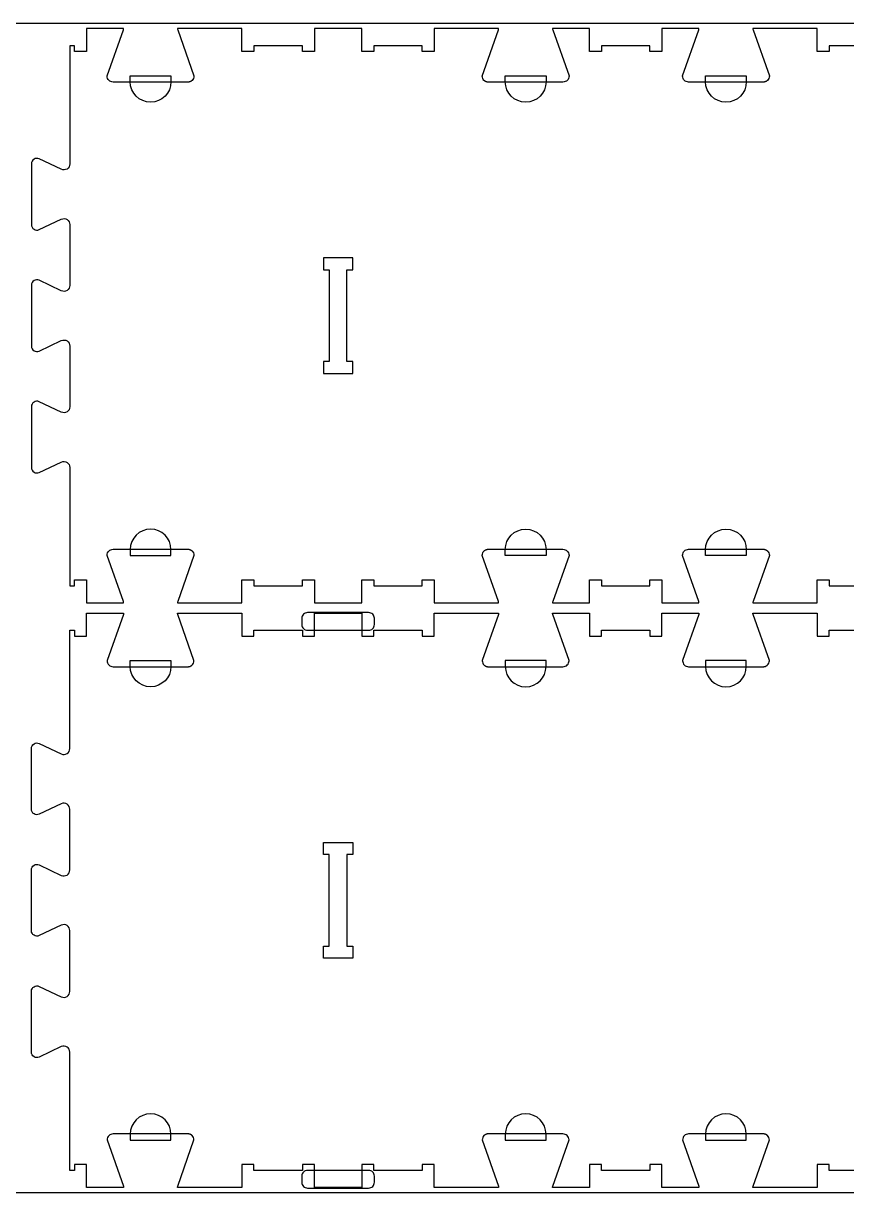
# Model space of a CAD drawing. Extents: x -13885 to -10701, y -43691 to -36097.
# Drawn here: x -13209 to -12351, y -38021 to -36801 of the extents above; entities that cross this region are included whole.
import ezdxf

# ---------------------------------------------------------------- set-up
doc = ezdxf.new("R2010")
doc.units = 0
for name, color, linetype in [('0_SHEET_SPRUCEPLY_2440X122', 1, 'CONTINUOUS'), ('3_ANYTOOL_CUTTHROUGH_INSID', 4, 'CONTINUOUS'), ('4_ANYTOOL_CUTTHROUGH_OUTSI', 5, 'CONTINUOUS'), ('5_ANYTOOL_HALF_MILL_9MM_IN', 3, 'CONTINUOUS')]:
    doc.layers.add(name, color=color, linetype=linetype)

msp = doc.modelspace()

# ---------------------------------------------------------------- linework, layer by layer
at = {"layer": '0_SHEET_SPRUCEPLY_2440X122'}
msp.add_lwpolyline([(-13513.1, -36801.2), (-13513.1, -38021.2), (-11073.1, -38021.2), (-11073.1, -36801.2)], close=True, dxfattribs=at)
at = {"layer": '3_ANYTOOL_CUTTHROUGH_INSID', "color": 4}
for points in [[(-12896, -37166.5), (-12865.8, -37166.5), (-12865.8, -37154), (-12871.8, -37154), (-12871.8, -37058.5), (-12865.8, -37058.5), (-12865.8, -37046), (-12896.3, -37046), (-12896.3, -37058.5), (-12890.3, -37058.5), (-12890.3, -37154), (-12896.3, -37154), (-12896.3, -37166.5)], [(-12896, -37656), (-12865.8, -37656), (-12865.8, -37668.5), (-12871.8, -37668.5), (-12871.8, -37764), (-12865.8, -37764), (-12865.8, -37776.5), (-12896.3, -37776.5), (-12896.3, -37764), (-12890.3, -37764), (-12890.3, -37668.5), (-12896.3, -37668.5), (-12896.3, -37656)]]:
    msp.add_lwpolyline(points, close=True, dxfattribs=at)
at = {"layer": '4_ANYTOOL_CUTTHROUGH_OUTSI', "color": 5}
for points in [[(-12318.3, -36824.5), (-12368.8, -36824.5), (-12368.8, -36830.5), (-12381.3, -36830.5), (-12381.3, -36806.5), (-12431, -36806.5), (-12448.5, -36806.5), (-12448.5, -36806.5, 0.061485), (-12448.2, -36807.9), (-12431.3, -36856.1), (-12431.3, -36856.2), (-12431.3, -36856.2), (-12431.3, -36856.2, -0.198912), (-12433.2, -36860.7), (-12433.3, -36860.8), (-12433.4, -36860.9), (-12433.5, -36861), (-12433.6, -36861.1), (-12433.7, -36861.2), (-12433.8, -36861.2), (-12434, -36861.3), (-12434.1, -36861.4), (-12434.2, -36861.5), (-12434.4, -36861.6), (-12434.5, -36861.7), (-12434.6, -36861.7), (-12434.8, -36861.8), (-12434.9, -36861.9), (-12435, -36861.9), (-12435.2, -36862), (-12435.3, -36862.1), (-12435.5, -36862.1), (-12435.6, -36862.2), (-12435.8, -36862.2), (-12435.9, -36862.3), (-12436.1, -36862.3), (-12436.2, -36862.3), (-12436.4, -36862.4), (-12436.5, -36862.4), (-12436.7, -36862.4), (-12436.8, -36862.4), (-12437, -36862.5), (-12437.1, -36862.5), (-12437.3, -36862.5), (-12437.4, -36862.5), (-12437.6, -36862.5), (-12515.6, -36862.5, -0.414214), (-12521.8, -36856.2), (-12521.8, -36856.2), (-12521.8, -36856.1), (-12504.9, -36807.9), (-12504.9, -36807.9, 0.061485), (-12504.7, -36806.5), (-12543.3, -36806.5), (-12543.3, -36830.5), (-12555.8, -36830.5), (-12555.8, -36824.5), (-12606.3, -36824.5), (-12606.3, -36830.5), (-12618.8, -36830.5), (-12618.8, -36806.5), (-12657.4, -36806.5), (-12657.4, -36806.5, 0.061485), (-12657.1, -36807.9), (-12640.2, -36856.1), (-12640.2, -36856.2), (-12640.2, -36856.2), (-12640.2, -36856.2, -0.414214), (-12646.5, -36862.5), (-12724.5, -36862.5), (-12724.6, -36862.5), (-12724.8, -36862.5), (-12724.9, -36862.5), (-12725.1, -36862.5), (-12725.2, -36862.4), (-12725.4, -36862.4), (-12725.5, -36862.4), (-12725.7, -36862.4), (-12725.8, -36862.3), (-12726, -36862.3), (-12726.1, -36862.3), (-12726.3, -36862.2), (-12726.4, -36862.2), (-12726.6, -36862.1), (-12726.7, -36862.1), (-12726.9, -36862), (-12727, -36861.9), (-12727.2, -36861.9), (-12727.3, -36861.8), (-12727.4, -36861.7), (-12727.6, -36861.7), (-12727.7, -36861.6), (-12727.8, -36861.5), (-12728, -36861.4), (-12728.1, -36861.3), (-12728.2, -36861.2), (-12728.3, -36861.2), (-12728.5, -36861.1), (-12728.6, -36861), (-12728.7, -36860.9), (-12728.8, -36860.8), (-12728.9, -36860.7, -0.198912), (-12730.7, -36856.2), (-12730.7, -36856.2), (-12713.8, -36807.9), (-12713.8, -36807.9, 0.061485), (-12713.6, -36806.5), (-12731, -36806.5), (-12780.8, -36806.5), (-12780.8, -36830.5), (-12793.3, -36830.5), (-12793.3, -36824.5), (-12843.8, -36824.5), (-12843.8, -36830.5), (-12856.3, -36830.5), (-12856.3, -36806.5), (-12905.8, -36806.5), (-12905.8, -36830.2), (-12905.8, -36830.5), (-12918.3, -36830.5), (-12918.3, -36824.5), (-12968.8, -36824.5), (-12968.8, -36830.5), (-12981.3, -36830.5), (-12981.3, -36806.5), (-13048.5, -36806.5), (-13048.5, -36806.5, 0.061485), (-13048.2, -36807.9), (-13031.3, -36856.1), (-13031.3, -36856.2), (-13031.3, -36856.2), (-13031.3, -36856.2, -0.198912), (-13033.2, -36860.7), (-13033.3, -36860.8), (-13033.4, -36860.9), (-13033.5, -36861), (-13033.6, -36861.1), (-13033.7, -36861.2), (-13033.8, -36861.2), (-13034, -36861.3), (-13034.1, -36861.4), (-13034.2, -36861.5), (-13034.4, -36861.6), (-13034.5, -36861.7), (-13034.6, -36861.7), (-13034.8, -36861.8), (-13034.9, -36861.9), (-13035, -36861.9), (-13035.2, -36862), (-13035.3, -36862.1), (-13035.5, -36862.1), (-13035.6, -36862.2), (-13035.8, -36862.2), (-13035.9, -36862.3), (-13036.1, -36862.3), (-13036.2, -36862.3), (-13036.4, -36862.4), (-13036.5, -36862.4), (-13036.7, -36862.4), (-13036.8, -36862.4), (-13037, -36862.5), (-13037.1, -36862.5), (-13037.3, -36862.5), (-13037.4, -36862.5), (-13037.6, -36862.5), (-13115.6, -36862.5, -0.414214), (-13121.8, -36856.2), (-13121.8, -36856.2), (-13121.8, -36856.1), (-13104.9, -36807.9), (-13104.9, -36807.9, 0.061485), (-13104.7, -36806.5), (-13143.3, -36806.5), (-13143.3, -36830.5), (-13155.8, -36830.5), (-13155.8, -36824.5), (-13160.8, -36824.5), (-13160.8, -36947.9), (-13160.8, -36947.9, -0.257375), (-13163.7, -36953.2, -0.257375), (-13169.7, -36953.5), (-13192.6, -36942.6, 0.551268), (-13200.8, -36947.8), (-13200.8, -37011.2, 0.551268), (-13192.6, -37016.4), (-13169.7, -37005.5, -0.551268), (-13160.8, -37011.2), (-13160.8, -37074.6, -0.257375), (-13163.7, -37079.9, -0.257375), (-13169.7, -37080.2), (-13192.6, -37069.3, 0.551268), (-13200.8, -37074.5), (-13200.8, -37137.9, 0.551268), (-13192.6, -37143.1), (-13169.7, -37132.2, -0.551268), (-13160.8, -37137.9), (-13160.8, -37201.3, -0.551268), (-13169.7, -37206.9), (-13192.6, -37196, 0.551268), (-13200.8, -37201.2), (-13200.8, -37264.6, 0.551268), (-13192.6, -37269.8), (-13169.7, -37258.9, -0.551268), (-13160.8, -37264.6), (-13160.8, -37388), (-13155.8, -37388), (-13155.8, -37382), (-13143.3, -37382), (-13143.3, -37406), (-13104.7, -37406), (-13104.7, -37406, 0.061485), (-13104.9, -37404.6), (-13121.8, -37356.3), (-13121.8, -37356.3), (-13121.8, -37356.2), (-13121.8, -37356.2, -0.414214), (-13115.6, -37350), (-13037.6, -37350), (-13037.4, -37350), (-13037.3, -37350), (-13037.1, -37350), (-13037, -37350), (-13036.8, -37350), (-13036.7, -37350), (-13036.5, -37350.1), (-13036.4, -37350.1), (-13036.2, -37350.1), (-13036.1, -37350.2), (-13035.9, -37350.2), (-13035.8, -37350.2), (-13035.6, -37350.3), (-13035.5, -37350.3), (-13035.3, -37350.4), (-13035.2, -37350.5), (-13035, -37350.5), (-13034.9, -37350.6), (-13034.8, -37350.7), (-13034.6, -37350.7), (-13034.5, -37350.8), (-13034.4, -37350.9), (-13034.2, -37351), (-13034.1, -37351), (-13034, -37351.1), (-13033.8, -37351.2), (-13033.7, -37351.3), (-13033.6, -37351.4), (-13033.5, -37351.5), (-13033.4, -37351.6), (-13033.3, -37351.7), (-13033.2, -37351.8, -0.198912), (-13031.3, -37356.2), (-13031.3, -37356.3), (-13031.3, -37356.3), (-13048.2, -37404.6), (-13048.2, -37404.6, 0.061485), (-13048.5, -37406), (-13031, -37406), (-12981.3, -37406), (-12981.3, -37382), (-12968.8, -37382), (-12968.8, -37388), (-12918.3, -37388), (-12918.3, -37382), (-12905.8, -37382), (-12905.8, -37406), (-12856.3, -37406), (-12856.3, -37382), (-12843.8, -37382), (-12843.8, -37388), (-12793.3, -37388), (-12793.3, -37382), (-12780.8, -37382), (-12780.8, -37406), (-12713.6, -37406), (-12713.6, -37406, 0.061485), (-12713.8, -37404.6), (-12730.7, -37356.3), (-12730.7, -37356.3), (-12730.7, -37356.2), (-12730.7, -37356.2, -0.198912), (-12728.9, -37351.8), (-12728.8, -37351.7), (-12728.7, -37351.6), (-12728.6, -37351.5), (-12728.5, -37351.4), (-12728.3, -37351.3), (-12728.2, -37351.2), (-12728.1, -37351.1), (-12728, -37351), (-12727.8, -37351), (-12727.7, -37350.9), (-12727.6, -37350.8), (-12727.4, -37350.7), (-12727.3, -37350.7), (-12727.2, -37350.6), (-12727, -37350.5), (-12726.9, -37350.5), (-12726.7, -37350.4), (-12726.6, -37350.3), (-12726.4, -37350.3), (-12726.3, -37350.2), (-12726.1, -37350.2), (-12726, -37350.2), (-12725.8, -37350.1), (-12725.7, -37350.1), (-12725.5, -37350.1), (-12725.4, -37350), (-12725.2, -37350), (-12725.1, -37350), (-12724.9, -37350), (-12724.8, -37350), (-12724.6, -37350), (-12724.5, -37350), (-12646.5, -37350, -0.414214), (-12640.2, -37356.2), (-12640.2, -37356.3), (-12640.2, -37356.3), (-12657.1, -37404.6), (-12657.1, -37404.6, 0.061485), (-12657.4, -37406), (-12618.8, -37406), (-12618.8, -37382), (-12606.3, -37382), (-12606.3, -37388), (-12555.8, -37388), (-12555.8, -37382), (-12543.3, -37382), (-12543.3, -37406), (-12504.7, -37406), (-12504.7, -37406, 0.061485), (-12504.9, -37404.6), (-12521.8, -37356.3), (-12521.8, -37356.3), (-12521.8, -37356.2), (-12521.8, -37356.2, -0.414214), (-12515.6, -37350), (-12437.6, -37350), (-12437.4, -37350), (-12437.3, -37350), (-12437.1, -37350), (-12437, -37350), (-12436.8, -37350), (-12436.7, -37350), (-12436.5, -37350.1), (-12436.4, -37350.1), (-12436.2, -37350.1), (-12436.1, -37350.2), (-12435.9, -37350.2), (-12435.8, -37350.2), (-12435.6, -37350.3), (-12435.5, -37350.3), (-12435.3, -37350.4), (-12435.2, -37350.5), (-12435, -37350.5), (-12434.9, -37350.6), (-12434.8, -37350.7), (-12434.6, -37350.7), (-12434.5, -37350.8), (-12434.4, -37350.9), (-12434.2, -37351), (-12434.1, -37351), (-12434, -37351.1), (-12433.8, -37351.2), (-12433.7, -37351.3), (-12433.6, -37351.4), (-12433.5, -37351.5), (-12433.4, -37351.6), (-12433.3, -37351.7), (-12433.2, -37351.8, -0.198912), (-12431.3, -37356.2), (-12431.3, -37356.3), (-12431.3, -37356.3), (-12448.2, -37404.6), (-12448.2, -37404.6, 0.061485), (-12448.5, -37406), (-12381.3, -37406), (-12381.3, -37382), (-12368.8, -37382), (-12368.8, -37388), (-12318.3, -37388)], [(-12318.3, -37998), (-12368.8, -37998), (-12368.8, -37992), (-12381.3, -37992), (-12381.3, -38016), (-12448.5, -38016), (-12448.5, -38016, -0.061485), (-12448.2, -38014.6), (-12431.3, -37966.3), (-12431.3, -37966.3), (-12431.3, -37966.2), (-12431.3, -37966.2, 0.198912), (-12433.2, -37961.8), (-12433.3, -37961.7), (-12433.4, -37961.6), (-12433.5, -37961.5), (-12433.6, -37961.4), (-12433.7, -37961.3), (-12433.8, -37961.2), (-12434, -37961.1), (-12434.1, -37961), (-12434.2, -37961), (-12434.4, -37960.9), (-12434.5, -37960.8), (-12434.6, -37960.7), (-12434.8, -37960.7), (-12434.9, -37960.6), (-12435, -37960.5), (-12435.2, -37960.5), (-12435.3, -37960.4), (-12435.5, -37960.3), (-12435.6, -37960.3), (-12435.8, -37960.2), (-12435.9, -37960.2), (-12436.1, -37960.2), (-12436.2, -37960.1), (-12436.4, -37960.1), (-12436.5, -37960.1), (-12436.7, -37960), (-12436.8, -37960), (-12437, -37960), (-12437.1, -37960), (-12437.3, -37960), (-12437.4, -37960), (-12437.6, -37960), (-12515.6, -37960, 0.414214), (-12521.8, -37966.2), (-12521.8, -37966.3), (-12521.8, -37966.3), (-12504.9, -38014.6), (-12504.9, -38014.6, -0.061485), (-12504.7, -38016), (-12543.3, -38016), (-12543.3, -37992), (-12555.8, -37992), (-12555.8, -37998), (-12606.3, -37998), (-12606.3, -37992), (-12618.8, -37992), (-12618.8, -37992.2), (-12618.8, -38016), (-12657.4, -38016), (-12657.4, -38016, -0.061485), (-12657.1, -38014.6), (-12640.2, -37966.3), (-12640.2, -37966.3), (-12640.2, -37966.2), (-12640.2, -37966.2, 0.414214), (-12646.5, -37960), (-12724.5, -37960), (-12724.6, -37960), (-12724.8, -37960), (-12724.9, -37960), (-12725.1, -37960), (-12725.2, -37960), (-12725.4, -37960), (-12725.5, -37960.1), (-12725.7, -37960.1), (-12725.8, -37960.1), (-12726, -37960.2), (-12726.1, -37960.2), (-12726.3, -37960.2), (-12726.4, -37960.3), (-12726.6, -37960.3), (-12726.7, -37960.4), (-12726.9, -37960.5), (-12727, -37960.5), (-12727.2, -37960.6), (-12727.3, -37960.7), (-12727.4, -37960.7), (-12727.6, -37960.8), (-12727.7, -37960.9), (-12727.8, -37961), (-12728, -37961), (-12728.1, -37961.1), (-12728.2, -37961.2), (-12728.3, -37961.3), (-12728.5, -37961.4), (-12728.6, -37961.5), (-12728.7, -37961.6), (-12728.8, -37961.7), (-12728.9, -37961.8, 0.198912), (-12730.7, -37966.2), (-12730.7, -37966.3), (-12730.7, -37966.3), (-12713.8, -38014.6), (-12713.8, -38014.6, -0.061485), (-12713.6, -38016), (-12731, -38016), (-12780.8, -38016), (-12780.8, -37992), (-12793.3, -37992), (-12793.3, -37998), (-12843.8, -37998), (-12843.8, -37992), (-12856.3, -37992), (-12856.3, -38016), (-12905.8, -38016), (-12905.8, -37992), (-12918.3, -37992), (-12918.3, -37998), (-12968.8, -37998), (-12968.8, -37992), (-12981.3, -37992), (-12981.3, -38016), (-13048.5, -38016), (-13048.5, -38016, -0.061485), (-13048.2, -38014.6), (-13031.3, -37966.3), (-13031.3, -37966.3), (-13031.3, -37966.2), (-13031.3, -37966.2, 0.198912), (-13033.2, -37961.8), (-13033.3, -37961.7), (-13033.4, -37961.6), (-13033.5, -37961.5), (-13033.6, -37961.4), (-13033.7, -37961.3), (-13033.8, -37961.2), (-13034, -37961.1), (-13034.1, -37961), (-13034.2, -37961), (-13034.4, -37960.9), (-13034.5, -37960.8), (-13034.6, -37960.7), (-13034.8, -37960.7), (-13034.9, -37960.6), (-13035, -37960.5), (-13035.2, -37960.5), (-13035.3, -37960.4), (-13035.5, -37960.3), (-13035.6, -37960.3), (-13035.8, -37960.2), (-13035.9, -37960.2), (-13036.1, -37960.2), (-13036.2, -37960.1), (-13036.4, -37960.1), (-13036.5, -37960.1), (-13036.7, -37960), (-13036.8, -37960), (-13037, -37960), (-13037.1, -37960), (-13037.3, -37960), (-13037.4, -37960), (-13037.6, -37960), (-13115.6, -37960, 0.414214), (-13121.8, -37966.2), (-13121.8, -37966.3), (-13121.8, -37966.3), (-13104.9, -38014.6), (-13104.9, -38014.6, -0.061485), (-13104.7, -38016), (-13143.3, -38016), (-13143.3, -37992), (-13155.8, -37992), (-13155.8, -37998), (-13160.8, -37998), (-13160.8, -37874.6), (-13160.8, -37874.6, 0.551268), (-13169.7, -37868.9), (-13192.6, -37879.8, -0.551268), (-13200.8, -37874.6), (-13200.8, -37811.2, -0.551268), (-13192.6, -37806), (-13169.7, -37816.9, 0.551268), (-13160.8, -37811.3), (-13160.8, -37747.9, 0.551268), (-13169.7, -37742.2), (-13192.6, -37753.1, -0.551268), (-13200.8, -37747.9), (-13200.8, -37684.5, -0.551268), (-13192.6, -37679.3), (-13169.7, -37690.2, 0.551268), (-13160.8, -37684.6), (-13160.8, -37621.2, 0.551268), (-13169.7, -37615.5), (-13192.6, -37626.4, -0.551268), (-13200.8, -37621.2), (-13200.8, -37557.8, -0.551268), (-13192.6, -37552.6), (-13169.7, -37563.5, 0.257375), (-13163.7, -37563.2, 0.257375), (-13160.8, -37557.9), (-13160.8, -37434.5), (-13155.8, -37434.5), (-13155.8, -37440.5), (-13143.3, -37440.5), (-13143.3, -37440.2), (-13143.3, -37416.5), (-13104.7, -37416.5), (-13104.7, -37416.5, -0.061485), (-13104.9, -37417.9), (-13121.8, -37466.1), (-13121.8, -37466.2), (-13121.8, -37466.2), (-13121.8, -37466.2, 0.414214), (-13115.6, -37472.5), (-13037.6, -37472.5), (-13037.4, -37472.5), (-13037.3, -37472.5), (-13037.1, -37472.5), (-13037, -37472.5), (-13036.8, -37472.4), (-13036.7, -37472.4), (-13036.5, -37472.4), (-13036.4, -37472.4), (-13036.2, -37472.3), (-13036.1, -37472.3), (-13035.9, -37472.3), (-13035.8, -37472.2), (-13035.6, -37472.2), (-13035.5, -37472.1), (-13035.3, -37472.1), (-13035.2, -37472), (-13035, -37471.9), (-13034.9, -37471.9), (-13034.8, -37471.8), (-13034.6, -37471.7), (-13034.5, -37471.7), (-13034.4, -37471.6), (-13034.2, -37471.5), (-13034.1, -37471.4), (-13034, -37471.3), (-13033.8, -37471.2), (-13033.7, -37471.2), (-13033.6, -37471.1), (-13033.5, -37471), (-13033.4, -37470.9), (-13033.3, -37470.8), (-13033.2, -37470.7, 0.198912), (-13031.3, -37466.2), (-13031.3, -37466.2), (-13031.3, -37466.1), (-13048.2, -37417.9), (-13048.2, -37417.9, -0.061485), (-13048.5, -37416.5), (-13031, -37416.5), (-12981.3, -37416.5), (-12981.3, -37440.5), (-12968.8, -37440.5), (-12968.8, -37434.5), (-12918.3, -37434.5), (-12918.3, -37440.5), (-12905.8, -37440.5), (-12905.8, -37416.5), (-12856.3, -37416.5), (-12856.3, -37440.5), (-12843.8, -37440.5), (-12843.8, -37434.5), (-12793.3, -37434.5), (-12793.3, -37440.5), (-12780.8, -37440.5), (-12780.8, -37416.5), (-12713.6, -37416.5), (-12713.6, -37416.5, -0.061485), (-12713.8, -37417.9), (-12730.7, -37466.1), (-12730.7, -37466.2), (-12730.7, -37466.2), (-12730.7, -37466.2, 0.198912), (-12728.9, -37470.7), (-12728.8, -37470.8), (-12728.7, -37470.9), (-12728.6, -37471), (-12728.5, -37471.1), (-12728.3, -37471.2), (-12728.2, -37471.2), (-12728.1, -37471.3), (-12728, -37471.4), (-12727.8, -37471.5), (-12727.7, -37471.6), (-12727.6, -37471.7), (-12727.4, -37471.7), (-12727.3, -37471.8), (-12727.2, -37471.9), (-12727, -37471.9), (-12726.9, -37472), (-12726.7, -37472.1), (-12726.6, -37472.1), (-12726.4, -37472.2), (-12726.3, -37472.2), (-12726.1, -37472.3), (-12726, -37472.3), (-12725.8, -37472.3), (-12725.7, -37472.4), (-12725.5, -37472.4), (-12725.4, -37472.4), (-12725.2, -37472.4), (-12725.1, -37472.5), (-12724.9, -37472.5), (-12724.8, -37472.5), (-12724.6, -37472.5), (-12724.5, -37472.5), (-12646.5, -37472.5, 0.414214), (-12640.2, -37466.2), (-12640.2, -37466.2), (-12640.2, -37466.1), (-12657.1, -37417.9), (-12657.1, -37417.9, -0.061485), (-12657.4, -37416.5), (-12618.8, -37416.5), (-12618.8, -37440.2), (-12618.8, -37440.5), (-12606.3, -37440.5), (-12606.3, -37434.5), (-12555.8, -37434.5), (-12555.8, -37440.5), (-12543.3, -37440.5), (-12543.3, -37416.5), (-12504.7, -37416.5), (-12504.7, -37416.5, -0.061485), (-12504.9, -37417.9), (-12521.8, -37466.1), (-12521.8, -37466.2), (-12521.8, -37466.2), (-12521.8, -37466.2, 0.414214), (-12515.6, -37472.5), (-12437.6, -37472.5), (-12437.4, -37472.5), (-12437.3, -37472.5), (-12437.1, -37472.5), (-12437, -37472.5), (-12436.8, -37472.4), (-12436.7, -37472.4), (-12436.5, -37472.4), (-12436.4, -37472.4), (-12436.2, -37472.3), (-12436.1, -37472.3), (-12435.9, -37472.3), (-12435.8, -37472.2), (-12435.6, -37472.2), (-12435.5, -37472.1), (-12435.3, -37472.1), (-12435.2, -37472), (-12435, -37471.9), (-12434.9, -37471.9), (-12434.8, -37471.8), (-12434.6, -37471.7), (-12434.5, -37471.7), (-12434.4, -37471.6), (-12434.2, -37471.5), (-12434.1, -37471.4), (-12434, -37471.3), (-12433.8, -37471.2), (-12433.7, -37471.2), (-12433.6, -37471.1), (-12433.5, -37471), (-12433.4, -37470.9), (-12433.3, -37470.8), (-12433.2, -37470.7, 0.198912), (-12431.3, -37466.2), (-12431.3, -37466.2), (-12431.3, -37466.1), (-12448.2, -37417.9), (-12448.2, -37417.9, -0.061485), (-12448.5, -37416.5), (-12381.3, -37416.5), (-12381.3, -37440.5), (-12368.8, -37440.5), (-12368.8, -37434.5), (-12318.3, -37434.5)]]:
    msp.add_lwpolyline(points, format="xyb", dxfattribs=at)
at = {"layer": '5_ANYTOOL_HALF_MILL_9MM_IN', "color": 3}
for points in [[(-13055.3, -36862.2, -1), (-13097.8, -36862.2), (-13097.8, -36862), (-13097.8, -36856), (-13055.3, -36856), (-13055.3, -36862), (-13055.3, -36862.2)], [(-12664.2, -36862.2, -1), (-12706.7, -36862.2), (-12706.7, -36862), (-12706.7, -36856), (-12664.2, -36856), (-12664.2, -36862), (-12664.2, -36862.2)], [(-12455.3, -36862.2, -1), (-12497.8, -36862.2), (-12497.8, -36862), (-12497.8, -36856), (-12455.3, -36856), (-12455.3, -36862), (-12455.3, -36862.2)], [(-13055.3, -37350.2, 1), (-13097.8, -37350.2), (-13097.8, -37350.5), (-13097.8, -37356.5), (-13055.3, -37356.5), (-13055.3, -37350.5), (-13055.3, -37350.2)], [(-12706.7, -37350.2, -1), (-12664.2, -37350.2), (-12664.2, -37350.5), (-12664.2, -37356.5), (-12706.7, -37356.5), (-12706.7, -37350.5), (-12706.7, -37350.2)], [(-12497.8, -37350.2, -1), (-12455.3, -37350.2), (-12455.3, -37350.5), (-12455.3, -37356.5), (-12497.8, -37356.5), (-12497.8, -37350.5), (-12497.8, -37350.2)], [(-12912.9, -37416, 0.414214), (-12918.9, -37422), (-12918.9, -37428.5, 0.414214), (-12912.9, -37434.5), (-12849.2, -37434.5, 0.414214), (-12843.2, -37428.5), (-12843.2, -37422, 0.414214), (-12849.2, -37416)], [(-13055.3, -37472.2, -1), (-13097.8, -37472.2), (-13097.8, -37472), (-13097.8, -37466), (-13055.3, -37466), (-13055.3, -37472), (-13055.3, -37472.2)], [(-12706.7, -37472.2, 1), (-12664.2, -37472.2), (-12664.2, -37472), (-12664.2, -37466), (-12706.7, -37466), (-12706.7, -37472), (-12706.7, -37472.2)], [(-12497.8, -37472.2, 1), (-12455.3, -37472.2), (-12455.3, -37472), (-12455.3, -37466), (-12497.8, -37466), (-12497.8, -37472), (-12497.8, -37472.2)], [(-13055.3, -37960.2, 1), (-13097.8, -37960.2), (-13097.8, -37960.5), (-13097.8, -37966.5), (-13055.3, -37966.5), (-13055.3, -37960.5), (-13055.3, -37960.2)], [(-12664.2, -37960.2, 1), (-12706.7, -37960.2), (-12706.7, -37960.5), (-12706.7, -37966.5), (-12664.2, -37966.5), (-12664.2, -37960.5), (-12664.2, -37960.2)], [(-12455.3, -37960.2, 1), (-12497.8, -37960.2), (-12497.8, -37960.5), (-12497.8, -37966.5), (-12455.3, -37966.5), (-12455.3, -37960.5), (-12455.3, -37960.2)], [(-12912.9, -37998, 0.414214), (-12918.9, -38004), (-12918.9, -38010.5, 0.414214), (-12912.9, -38016.5), (-12849.2, -38016.5, 0.414214), (-12843.2, -38010.5), (-12843.2, -38004, 0.414214), (-12849.2, -37998)]]:
    msp.add_lwpolyline(points, format="xyb", close=True, dxfattribs=at)

doc.saveas('drawing.dxf')
